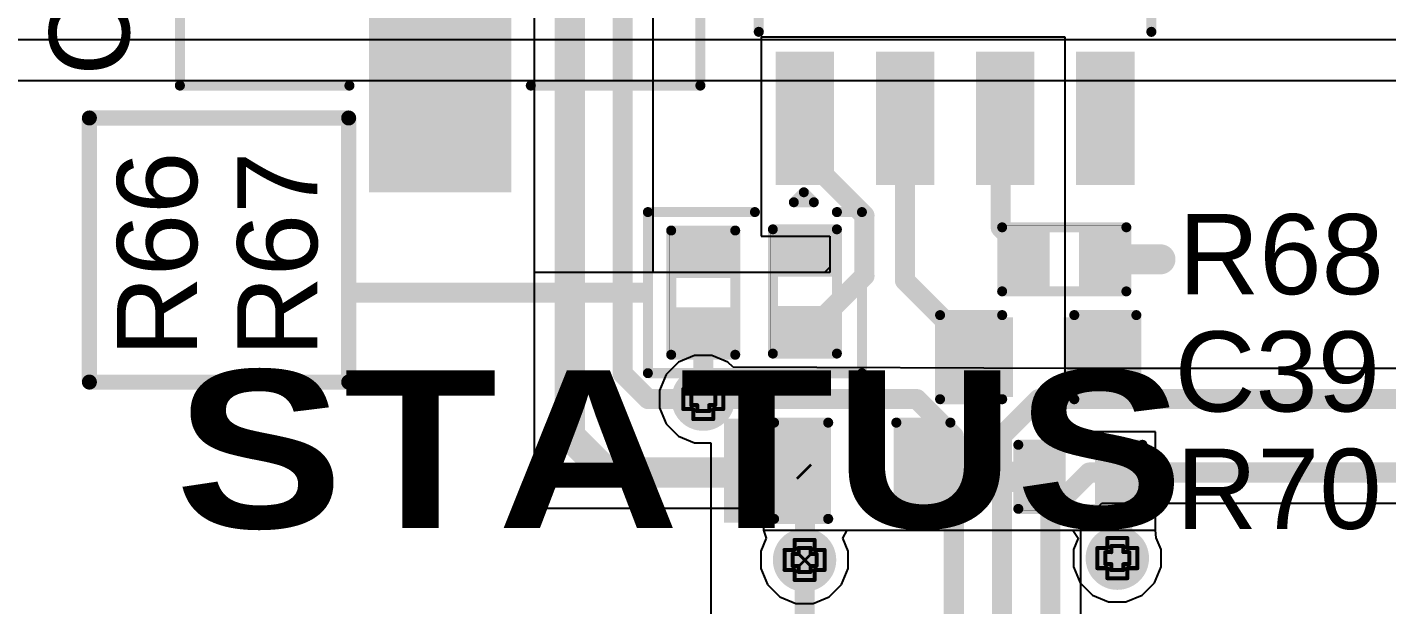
# Model space of a CAD drawing. Header units: inches. Extents: x -5 to 5258, y -4 to 5281.
# Drawn here: x 5.13 to 22.37, y 69.28 to 76.6 of the extents above; entities that cross this region are included whole.
import ezdxf

# ---------------------------------------------------------------- set-up
doc = ezdxf.new("R2010")
doc.units = ezdxf.units.IN
for name, color, linetype in [('Bottom Layer', 5, 'Continuous'), ('Bottom Solder', 6, 'Continuous'), ('Drill Drawing', 1, 'Continuous'), ('Top Layer', 1, 'Continuous'), ('Top Overlay', 2, 'Continuous'), ('Top Paste', 8, 'Continuous'), ('Top Solder', 216, 'Continuous'), ('Via Holes', 16, 'Continuous')]:
    doc.layers.add(name, color=color, linetype=linetype)
doc.styles.add('Arial', font='', dxfattribs={"height": 0.2})
doc.styles.add('Arial Black_Bold', font='', dxfattribs={"height": 0.2})
doc.styles.get('Arial').set_extended_font_data('Arial')
doc.styles.get('Arial Black_Bold').set_extended_font_data('Arial Black', bold=True)

# ---------------------------------------------------------------- blocks, each defined once
blk = doc.blocks.new('8_SO_P____P___5')
at = {"layer": 'Top Layer'}
for points in [[(-3.475, 2.205), (-1.925, 2.205), (-1.925, 1.605), (-3.475, 1.605)], [(1.925, 2.205), (3.475, 2.205), (3.475, 1.605), (1.925, 1.605)], [(-1.144, 1.144), (1.144, 1.144), (1.144, -1.144), (-1.144, -1.144)], [(-3.475, 0.935), (-1.925, 0.935), (-1.925, 0.335), (-3.475, 0.335)], [(1.925, 0.935), (3.475, 0.935), (3.475, 0.335), (1.925, 0.335)], [(-3.475, -0.335), (-1.925, -0.335), (-1.925, -0.935), (-3.475, -0.935)], [(1.925, -0.335), (3.475, -0.335), (3.475, -0.935), (1.925, -0.935)], [(-3.475, -1.605), (-1.925, -1.605), (-1.925, -2.205), (-3.475, -2.205)], [(1.925, -1.605), (3.475, -1.605), (3.475, -2.205), (1.925, -2.205)]]:
    blk.add_hatch(color=1, dxfattribs=at).paths.add_polyline_path(points)
at = {"layer": 'Top Paste'}
for points in [[(-3.475, 2.205), (-1.925, 2.205), (-1.925, 1.605), (-3.475, 1.605)], [(1.925, 2.205), (3.475, 2.205), (3.475, 1.605), (1.925, 1.605)], [(-1.144, 1.144), (1.144, 1.144), (1.144, -1.144), (-1.144, -1.144)], [(-3.475, 0.935), (-1.925, 0.935), (-1.925, 0.335), (-3.475, 0.335)], [(1.925, 0.935), (3.475, 0.935), (3.475, 0.335), (1.925, 0.335)], [(-3.475, -0.335), (-1.925, -0.335), (-1.925, -0.935), (-3.475, -0.935)], [(1.925, -0.335), (3.475, -0.335), (3.475, -0.935), (1.925, -0.935)], [(-3.475, -1.605), (-1.925, -1.605), (-1.925, -2.205), (-3.475, -2.205)], [(1.925, -1.605), (3.475, -1.605), (3.475, -2.205), (1.925, -2.205)]]:
    blk.add_hatch(color=8, dxfattribs=at).paths.add_polyline_path(points)
at = {"layer": 'Top Solder'}
for points in [[(-3.545, 2.275), (-1.855, 2.275), (-1.855, 1.535), (-3.545, 1.535)], [(1.855, 2.275), (3.545, 2.275), (3.545, 1.535), (1.855, 1.535)], [(-1.214, 1.214), (1.214, 1.214), (1.214, -1.214), (-1.214, -1.214)], [(-3.545, 1.005), (-1.855, 1.005), (-1.855, 0.265), (-3.545, 0.265)], [(1.855, 1.005), (3.545, 1.005), (3.545, 0.265), (1.855, 0.265)], [(-3.545, -0.265), (-1.855, -0.265), (-1.855, -1.005), (-3.545, -1.005)], [(1.855, -0.265), (3.545, -0.265), (3.545, -1.005), (1.855, -1.005)], [(-3.545, -1.535), (-1.855, -1.535), (-1.855, -2.275), (-3.545, -2.275)], [(1.855, -1.535), (3.545, -1.535), (3.545, -2.275), (1.855, -2.275)]]:
    blk.add_hatch(color=216, dxfattribs=at).paths.add_polyline_path(points)
at = {"layer": 'Top Overlay', "const_width": 0.127}
for points in [[(-1.603, 2.489), (1.902, 2.489)], [(-3.763, 2.045), (-3.636, 1.918)], [(-3.763, 2.045), (-3.763, 1.791)], [(-3.636, 1.918), (-3.763, 1.791)], [(-1.603, -2.489), (1.902, -2.489)]]:
    blk.add_lwpolyline(points, dxfattribs=at)
at = {"layer": 'Top Overlay', "const_width": 0.0635}
for points in [[(-1.635, 2.489, 1), (-1.571, 2.489, 1)], [(1.87, 2.489, 1), (1.934, 2.489, 1)], [(-3.795, 2.045, 1), (-3.732, 2.045, 1)], [(-3.795, 2.045, 1), (-3.732, 2.045, 1)], [(-3.668, 1.918, 1), (-3.605, 1.918, 1)], [(-3.668, 1.918, 1), (-3.605, 1.918, 1)], [(-3.795, 1.791, 1), (-3.732, 1.791, 1)], [(-3.795, 1.791, 1), (-3.732, 1.791, 1)], [(-1.635, -2.489, 1), (-1.571, -2.489, 1)], [(1.87, -2.489, 1), (1.934, -2.489, 1)]]:
    blk.add_lwpolyline(points, format="xyb", close=True, dxfattribs=at)
blk = doc.blocks.new('R___0402_22')
at = {"layer": 'Top Layer'}
for points in [[(-0.699, -0.318), (-0.699, 0.318), (-0.241, 0.318), (-0.241, -0.318)], [(0.241, -0.318), (0.241, 0.318), (0.699, 0.318), (0.699, -0.318)]]:
    blk.add_hatch(color=1, dxfattribs=at).paths.add_polyline_path(points)
at = {"layer": 'Top Paste'}
for points in [[(-0.699, -0.318), (-0.699, 0.318), (-0.241, 0.318), (-0.241, -0.318)], [(0.241, -0.318), (0.241, 0.318), (0.699, 0.318), (0.699, -0.318)]]:
    blk.add_hatch(color=8, dxfattribs=at).paths.add_polyline_path(points)
at = {"layer": 'Top Solder'}
for points in [[(-0.754, -0.373), (-0.754, 0.373), (-0.186, 0.373), (-0.186, -0.373)], [(0.186, -0.373), (0.186, 0.373), (0.754, 0.373), (0.754, -0.373)]]:
    blk.add_hatch(color=216, dxfattribs=at).paths.add_polyline_path(points)
at = {"layer": 'Top Overlay'}
for points, const_width in [([(-0.787, 0.406), (0.787, 0.406)], 0.127), ([(-0.787, -0.406), (-0.787, 0.406)], 0.127), ([(0.787, -0.406), (0.787, 0.406)], 0.127), ([(-0.787, -0.406), (0.787, -0.406)], 0.127), ([(-0.813, -0.432), (0.813, -0.432)], 0.00323)]:
    blk.add_lwpolyline(points, dxfattribs=dict(at, const_width=const_width))
for points, const_width in [([(-0.819, 0.406, 1), (-0.756, 0.406, 1)], 0.0635), ([(-0.819, 0.406, 1), (-0.756, 0.406, 1)], 0.0635), ([(0.756, 0.406, 1), (0.819, 0.406, 1)], 0.0635), ([(0.756, 0.406, 1), (0.819, 0.406, 1)], 0.0635), ([(-0.819, -0.406, 1), (-0.756, -0.406, 1)], 0.0635), ([(-0.819, -0.406, 1), (-0.756, -0.406, 1)], 0.0635), ([(0.756, -0.406, 1), (0.819, -0.406, 1)], 0.0635), ([(0.756, -0.406, 1), (0.819, -0.406, 1)], 0.0635), ([(-0.814, -0.432, 1), (-0.812, -0.432, 1)], 0.00161), ([(0.812, -0.432, 1), (0.814, -0.432, 1)], 0.00161)]:
    blk.add_lwpolyline(points, format="xyb", close=True, dxfattribs=dict(at, const_width=const_width))
blk = doc.blocks.new('R___0402_24')
at = {"layer": 'Top Layer'}
for points in [[(-0.699, -0.318), (-0.699, 0.318), (-0.241, 0.318), (-0.241, -0.318)], [(0.241, -0.318), (0.241, 0.318), (0.699, 0.318), (0.699, -0.318)]]:
    blk.add_hatch(color=1, dxfattribs=at).paths.add_polyline_path(points)
at = {"layer": 'Top Paste'}
for points in [[(-0.699, -0.318), (-0.699, 0.318), (-0.241, 0.318), (-0.241, -0.318)], [(0.241, -0.318), (0.241, 0.318), (0.699, 0.318), (0.699, -0.318)]]:
    blk.add_hatch(color=8, dxfattribs=at).paths.add_polyline_path(points)
at = {"layer": 'Top Solder'}
for points in [[(-0.754, -0.373), (-0.754, 0.373), (-0.186, 0.373), (-0.186, -0.373)], [(0.186, -0.373), (0.186, 0.373), (0.754, 0.373), (0.754, -0.373)]]:
    blk.add_hatch(color=216, dxfattribs=at).paths.add_polyline_path(points)
at = {"layer": 'Top Overlay'}
for points, const_width in [([(0.787, 0.406), (-0.787, 0.406)], 0.127), ([(-0.787, 0.406), (-0.787, -0.406)], 0.127), ([(0.787, 0.406), (0.787, -0.406)], 0.127), ([(0.787, -0.406), (-0.787, -0.406)], 0.127), ([(0.813, -0.432), (-0.813, -0.432)], 0.00323)]:
    blk.add_lwpolyline(points, dxfattribs=dict(at, const_width=const_width))
for points, const_width in [([(-0.819, 0.406, 1), (-0.756, 0.406, 1)], 0.0635), ([(-0.819, 0.406, 1), (-0.756, 0.406, 1)], 0.0635), ([(0.756, 0.406, 1), (0.819, 0.406, 1)], 0.0635), ([(0.756, 0.406, 1), (0.819, 0.406, 1)], 0.0635), ([(-0.819, -0.406, 1), (-0.756, -0.406, 1)], 0.0635), ([(-0.819, -0.406, 1), (-0.756, -0.406, 1)], 0.0635), ([(0.756, -0.406, 1), (0.819, -0.406, 1)], 0.0635), ([(0.756, -0.406, 1), (0.819, -0.406, 1)], 0.0635), ([(-0.814, -0.432, 1), (-0.812, -0.432, 1)], 0.00161), ([(0.812, -0.432, 1), (0.814, -0.432, 1)], 0.00161)]:
    blk.add_lwpolyline(points, format="xyb", close=True, dxfattribs=dict(at, const_width=const_width))
blk = doc.blocks.new('R___0402_25')
at = {"layer": 'Top Layer'}
for points in [[(-0.699, -0.318), (-0.699, 0.317), (-0.241, 0.317), (-0.241, -0.318)], [(0.241, -0.318), (0.241, 0.317), (0.699, 0.317), (0.699, -0.318)]]:
    blk.add_hatch(color=1, dxfattribs=at).paths.add_polyline_path(points)
at = {"layer": 'Top Paste'}
for points in [[(-0.699, -0.318), (-0.699, 0.317), (-0.241, 0.317), (-0.241, -0.318)], [(0.241, -0.318), (0.241, 0.317), (0.699, 0.317), (0.699, -0.318)]]:
    blk.add_hatch(color=8, dxfattribs=at).paths.add_polyline_path(points)
at = {"layer": 'Top Solder'}
for points in [[(-0.754, -0.373), (-0.754, 0.373), (-0.186, 0.373), (-0.186, -0.373)], [(0.186, -0.373), (0.186, 0.373), (0.754, 0.373), (0.754, -0.373)]]:
    blk.add_hatch(color=216, dxfattribs=at).paths.add_polyline_path(points)
at = {"layer": 'Top Overlay'}
for points, const_width in [([(0.787, 0.406), (-0.787, 0.406)], 0.127), ([(-0.787, -0.406), (-0.787, 0.406)], 0.127), ([(0.787, -0.406), (0.787, 0.406)], 0.127), ([(0.787, -0.406), (-0.787, -0.406)], 0.127), ([(0.813, -0.432), (-0.813, -0.432)], 0.00323)]:
    blk.add_lwpolyline(points, dxfattribs=dict(at, const_width=const_width))
for points, const_width in [([(-0.819, 0.406, 1), (-0.756, 0.406, 1)], 0.0635), ([(-0.819, 0.406, 1), (-0.756, 0.406, 1)], 0.0635), ([(0.756, 0.406, 1), (0.819, 0.406, 1)], 0.0635), ([(0.756, 0.406, 1), (0.819, 0.406, 1)], 0.0635), ([(-0.819, -0.406, 1), (-0.756, -0.406, 1)], 0.0635), ([(-0.819, -0.406, 1), (-0.756, -0.406, 1)], 0.0635), ([(0.756, -0.406, 1), (0.819, -0.406, 1)], 0.0635), ([(0.756, -0.406, 1), (0.819, -0.406, 1)], 0.0635), ([(-0.814, -0.432, 1), (-0.812, -0.432, 1)], 0.00161), ([(0.812, -0.432, 1), (0.814, -0.432, 1)], 0.00161)]:
    blk.add_lwpolyline(points, format="xyb", close=True, dxfattribs=dict(at, const_width=const_width))
blk = doc.blocks.new('R___0402_26')
at = {"layer": 'Top Layer'}
for points in [[(-0.699, -0.318), (-0.699, 0.317), (-0.241, 0.317), (-0.241, -0.318)], [(0.241, -0.318), (0.241, 0.317), (0.699, 0.317), (0.699, -0.318)]]:
    blk.add_hatch(color=1, dxfattribs=at).paths.add_polyline_path(points)
at = {"layer": 'Top Paste'}
for points in [[(-0.699, -0.318), (-0.699, 0.317), (-0.241, 0.317), (-0.241, -0.318)], [(0.241, -0.318), (0.241, 0.317), (0.699, 0.317), (0.699, -0.318)]]:
    blk.add_hatch(color=8, dxfattribs=at).paths.add_polyline_path(points)
at = {"layer": 'Top Solder'}
for points in [[(-0.754, -0.373), (-0.754, 0.373), (-0.186, 0.373), (-0.186, -0.373)], [(0.186, -0.373), (0.186, 0.373), (0.754, 0.373), (0.754, -0.373)]]:
    blk.add_hatch(color=216, dxfattribs=at).paths.add_polyline_path(points)
at = {"layer": 'Top Overlay'}
for points, const_width in [([(-0.787, -0.406), (-0.787, 0.406)], 0.127), ([(0.787, 0.406), (-0.787, 0.406)], 0.127), ([(0.787, -0.406), (0.787, 0.406)], 0.127), ([(0.787, -0.406), (-0.787, -0.406)], 0.127), ([(0.813, -0.432), (-0.813, -0.432)], 0.00323)]:
    blk.add_lwpolyline(points, dxfattribs=dict(at, const_width=const_width))
for points, const_width in [([(-0.819, 0.406, 1), (-0.756, 0.406, 1)], 0.0635), ([(-0.819, 0.406, 1), (-0.756, 0.406, 1)], 0.0635), ([(0.756, 0.406, 1), (0.819, 0.406, 1)], 0.0635), ([(0.756, 0.406, 1), (0.819, 0.406, 1)], 0.0635), ([(-0.819, -0.406, 1), (-0.756, -0.406, 1)], 0.0635), ([(-0.819, -0.406, 1), (-0.756, -0.406, 1)], 0.0635), ([(0.756, -0.406, 1), (0.819, -0.406, 1)], 0.0635), ([(0.756, -0.406, 1), (0.819, -0.406, 1)], 0.0635), ([(-0.814, -0.432, 1), (-0.812, -0.432, 1)], 0.00161), ([(0.812, -0.432, 1), (0.814, -0.432, 1)], 0.00161)]:
    blk.add_lwpolyline(points, format="xyb", close=True, dxfattribs=dict(at, const_width=const_width))
blk = doc.blocks.new('LED_0603_92')
at = {"layer": 'Top Layer'}
for points in [[(-1, 0.5), (-0.5, 0.5), (-0.5, -0.5), (-1, -0.5)], [(0.5, 0.5), (1, 0.5), (1, -0.5), (0.5, -0.5)]]:
    blk.add_hatch(color=1, dxfattribs=at).paths.add_polyline_path(points)
at = {"layer": 'Top Overlay'}
blk.add_hatch(color=2, dxfattribs=at).paths.add_polyline_path([(1.118, -0.66), (1.753, -0.66), (1.753, 0.66), (1.118, 0.66)])
at = {"layer": 'Top Paste'}
for points in [[(-1, 0.5), (-0.5, 0.5), (-0.5, -0.5), (-1, -0.5)], [(0.5, 0.5), (1, 0.5), (1, -0.5), (0.5, -0.5)]]:
    blk.add_hatch(color=8, dxfattribs=at).paths.add_polyline_path(points)
at = {"layer": 'Top Solder'}
for points in [[(-1.102, 0.602), (-0.398, 0.602), (-0.398, -0.602), (-1.102, -0.602)], [(0.398, 0.602), (1.102, 0.602), (1.102, -0.602), (0.398, -0.602)]]:
    blk.add_hatch(color=216, dxfattribs=at).paths.add_polyline_path(points)
at = {"layer": 'Top Overlay', "const_width": 0.127}
for points in [[(-0.432, 0.61), (-1.118, 0.61)], [(-1.118, 0.61), (-1.118, -0.61)], [(1.118, 0.61), (0.432, 0.61)], [(1.118, 0.61), (1.118, -0.61)], [(-0.432, -0.61), (-1.118, -0.61)], [(1.118, -0.61), (0.432, -0.61)]]:
    blk.add_lwpolyline(points, dxfattribs=at)
at = {"layer": 'Top Overlay', "const_width": 0.0635}
for points in [[(-1.149, 0.61, 1), (-1.086, 0.61, 1)], [(-1.149, 0.61, 1), (-1.086, 0.61, 1)], [(-0.464, 0.61, 1), (-0.4, 0.61, 1)], [(0.4, 0.61, 1), (0.464, 0.61, 1)], [(1.086, 0.61, 1), (1.149, 0.61, 1)], [(1.086, 0.61, 1), (1.149, 0.61, 1)], [(-1.149, -0.61, 1), (-1.086, -0.61, 1)], [(-1.149, -0.61, 1), (-1.086, -0.61, 1)], [(-0.464, -0.61, 1), (-0.4, -0.61, 1)], [(0.4, -0.61, 1), (0.464, -0.61, 1)], [(1.086, -0.61, 1), (1.149, -0.61, 1)], [(1.086, -0.61, 1), (1.149, -0.61, 1)]]:
    blk.add_lwpolyline(points, format="xyb", close=True, dxfattribs=at)
blk = doc.blocks.new('C___0603_131')
at = {"layer": 'Top Layer'}
for points in [[(-0.381, 0.445), (-0.381, -0.445), (-1.143, -0.445), (-1.143, 0.445)], [(1.143, 0.445), (1.143, -0.445), (0.381, -0.445), (0.381, 0.445)]]:
    blk.add_hatch(color=1, dxfattribs=at).paths.add_polyline_path(points)
at = {"layer": 'Top Paste'}
for points in [[(-0.381, 0.445), (-0.381, -0.445), (-1.143, -0.445), (-1.143, 0.445)], [(1.143, 0.445), (1.143, -0.445), (0.381, -0.445), (0.381, 0.445)]]:
    blk.add_hatch(color=8, dxfattribs=at).paths.add_polyline_path(points)
at = {"layer": 'Top Solder'}
for points in [[(-0.321, 0.504), (-0.321, -0.504), (-1.203, -0.504), (-1.203, 0.504)], [(1.203, 0.504), (1.203, -0.504), (0.321, -0.504), (0.321, 0.504)]]:
    blk.add_hatch(color=216, dxfattribs=at).paths.add_polyline_path(points)
at = {"layer": 'Top Overlay', "const_width": 0.127}
for points in [[(-0.457, 0.533), (-1.245, 0.533)], [(-1.245, 0.533), (-1.245, -0.533)], [(1.245, 0.533), (0.457, 0.533)], [(1.245, 0.533), (1.245, -0.533)], [(-0.457, -0.533), (-1.245, -0.533)], [(1.245, -0.533), (0.457, -0.533)]]:
    blk.add_lwpolyline(points, dxfattribs=at)
at = {"layer": 'Top Overlay', "const_width": 0.0635}
for points in [[(-1.276, 0.533, 1), (-1.213, 0.533, 1)], [(-1.276, 0.533, 1), (-1.213, 0.533, 1)], [(-0.489, 0.533, 1), (-0.425, 0.533, 1)], [(0.425, 0.533, 1), (0.489, 0.533, 1)], [(1.213, 0.533, 1), (1.276, 0.533, 1)], [(1.213, 0.533, 1), (1.276, 0.533, 1)], [(-1.276, -0.533, 1), (-1.213, -0.533, 1)], [(-1.276, -0.533, 1), (-1.213, -0.533, 1)], [(-0.489, -0.533, 1), (-0.425, -0.533, 1)], [(0.425, -0.533, 1), (0.489, -0.533, 1)], [(1.213, -0.533, 1), (1.276, -0.533, 1)], [(1.213, -0.533, 1), (1.276, -0.533, 1)]]:
    blk.add_lwpolyline(points, format="xyb", close=True, dxfattribs=at)
blk = doc.blocks.new('50SVPF10M_135')
at = {"layer": 'Top Layer'}
for points in [[(-4.55, 0.8), (-1.05, 0.8), (-1.05, -0.8), (-4.55, -0.8)], [(1.05, 0.8), (4.55, 0.8), (4.55, -0.8), (1.05, -0.8)]]:
    blk.add_hatch(color=1, dxfattribs=at).paths.add_polyline_path(points)
at = {"layer": 'Top Paste'}
for points in [[(-4.55, 0.8), (-1.05, 0.8), (-1.05, -0.8), (-4.55, -0.8)], [(1.05, 0.8), (4.55, 0.8), (4.55, -0.8), (1.05, -0.8)]]:
    blk.add_hatch(color=8, dxfattribs=at).paths.add_polyline_path(points)
at = {"layer": 'Top Solder'}
for points in [[(-4.652, 0.902), (-0.948, 0.902), (-0.948, -0.902), (-4.652, -0.902)], [(0.948, 0.902), (4.652, 0.902), (4.652, -0.902), (0.948, -0.902)]]:
    blk.add_hatch(color=216, dxfattribs=at).paths.add_polyline_path(points)
at = {"layer": 'Top Overlay', "const_width": 0.127}
for points in [[(-3.3, 1.95), (-1.95, 3.3)], [(3.3, 3.3), (-1.95, 3.3)], [(3.3, 1.15), (3.3, 3.3)], [(-3.3, 1.15), (-3.3, 1.95)], [(-3.779, 1.033), (-3.779, 1.567)], [(-3.55, 1.287), (-4.007, 1.287)], [(-3.3, -1.95), (-3.3, -1.15)], [(3.3, -3.3), (3.3, -1.15)], [(-1.95, -3.3), (-3.3, -1.95)], [(3.3, -3.3), (-1.95, -3.3)]]:
    blk.add_lwpolyline(points, dxfattribs=at)
at = {"layer": 'Top Overlay', "const_width": 0.0635}
for points in [[(-1.982, 3.3, 1), (-1.918, 3.3, 1)], [(-1.982, 3.3, 1), (-1.918, 3.3, 1)], [(3.268, 3.3, 1), (3.332, 3.3, 1)], [(3.268, 3.3, 1), (3.332, 3.3, 1)], [(-3.332, 1.95, 1), (-3.268, 1.95, 1)], [(-3.332, 1.95, 1), (-3.268, 1.95, 1)], [(-3.81, 1.567, 1), (-3.747, 1.567, 1)], [(-4.039, 1.287, 1), (-3.975, 1.287, 1)], [(-3.582, 1.287, 1), (-3.518, 1.287, 1)], [(-3.332, 1.15, 1), (-3.268, 1.15, 1)], [(3.268, 1.15, 1), (3.332, 1.15, 1)], [(-3.81, 1.033, 1), (-3.747, 1.033, 1)], [(-3.332, -1.15, 1), (-3.268, -1.15, 1)], [(3.268, -1.15, 1), (3.332, -1.15, 1)], [(-3.332, -1.95, 1), (-3.268, -1.95, 1)], [(-3.332, -1.95, 1), (-3.268, -1.95, 1)], [(-1.982, -3.3, 1), (-1.918, -3.3, 1)], [(-1.982, -3.3, 1), (-1.918, -3.3, 1)], [(3.268, -3.3, 1), (3.332, -3.3, 1)], [(3.268, -3.3, 1), (3.332, -3.3, 1)]]:
    blk.add_lwpolyline(points, format="xyb", close=True, dxfattribs=at)

msp = doc.modelspace()

# ---------------------------------------------------------------- hatches: boundary and pattern name
at = {"layer": 'Bottom Layer'}
h = msp.add_hatch(color=5, dxfattribs=at)
edge = h.paths.add_edge_path()
edge.add_arc((13.701, 71.889), 0.3, 0, 360)
h = msp.add_hatch(color=5, dxfattribs=at)
edge = h.paths.add_edge_path()
edge.add_arc((18.952, 69.873), 0.3, 0, 360)
h = msp.add_hatch(color=5, dxfattribs=at)
edge = h.paths.add_edge_path()
edge.add_arc((14.986, 69.85), 0.3, 0, 360)
at = {"layer": 'Bottom Solder'}
h = msp.add_hatch(color=6, dxfattribs=at)
edge = h.paths.add_edge_path()
edge.add_arc((13.701, 71.889), 0.402, 0, 360)
h = msp.add_hatch(color=6, dxfattribs=at)
edge = h.paths.add_edge_path()
edge.add_arc((14.986, 69.85), 0.402, 0, 360)
h = msp.add_hatch(color=6, dxfattribs=at)
edge = h.paths.add_edge_path()
edge.add_arc((18.952, 69.873), 0.402, 0, 360)
at = {"layer": 'Top Layer'}
h = msp.add_hatch(color=1, dxfattribs=at)
edge = h.paths.add_edge_path()
edge.add_arc((13.701, 71.889), 0.3, 0, 360)
h = msp.add_hatch(color=1, dxfattribs=at)
edge = h.paths.add_edge_path()
edge.add_arc((18.952, 69.873), 0.3, 0, 360)
h = msp.add_hatch(color=1, dxfattribs=at)
edge = h.paths.add_edge_path()
edge.add_arc((14.986, 69.85), 0.3, 0, 360)
at = {"layer": 'Top Solder'}
h = msp.add_hatch(color=216, dxfattribs=at)
edge = h.paths.add_edge_path()
edge.add_arc((13.701, 71.889), 0.402, 0, 360)
h = msp.add_hatch(color=216, dxfattribs=at)
edge = h.paths.add_edge_path()
edge.add_arc((14.986, 69.85), 0.402, 0, 360)
h = msp.add_hatch(color=216, dxfattribs=at)
edge = h.paths.add_edge_path()
edge.add_arc((18.952, 69.873), 0.402, 0, 360)
at = {"layer": 'Via Holes'}
h = msp.add_hatch(color=7, dxfattribs=at)
edge = h.paths.add_edge_path()
edge.add_arc((13.701, 71.889), 0.15, 0, 360)
h = msp.add_hatch(color=7, dxfattribs=at)
edge = h.paths.add_edge_path()
edge.add_arc((14.986, 69.85), 0.15, 0, 360)
h = msp.add_hatch(color=7, dxfattribs=at)
edge = h.paths.add_edge_path()
edge.add_arc((18.952, 69.873), 0.15, 0, 360)

# ---------------------------------------------------------------- linework, layer by layer
at = {"layer": 'Bottom Layer'}
for p, q in [((37.201, 76.445), (4.623, 76.445)), ((4.623, 75.927), (62.84, 75.927)), ((13.591, 72.443), (13.387, 72.359)), ((13.811, 72.443), (13.591, 72.443)), ((14.015, 72.359), (13.811, 72.443)), ((13.387, 72.359), (13.232, 72.203)), ((14.081, 72.293), (14.015, 72.359)), ((18.322, 72.278), (14.081, 72.293)), ((31.086, 72.278), (18.322, 72.278)), ((13.232, 72.203), (13.147, 71.999)), ((13.147, 71.999), (13.147, 71.779)), ((13.147, 71.779), (13.232, 71.575)), ((13.232, 71.575), (13.387, 71.42)), ((13.387, 71.42), (13.591, 71.335)), ((13.591, 71.335), (13.798, 71.335)), ((13.798, 71.335), (13.798, 57.685)), ((18.489, 70.304), (18.756, 70.571)), ((18.756, 70.571), (31.086, 70.571)), ((18.489, 54.988), (18.489, 70.304))]:
    msp.add_line(p, q, dxfattribs=at)
at = {"layer": 'Bottom Layer', "const_width": 0.254}
for points in [[(13.701, 71.889), (16.409, 71.889)], [(16.409, 71.889), (16.879, 71.42)], [(17.488, 71.424), (17.954, 71.889)], [(17.954, 71.889), (31.481, 71.889)], [(17.488, 38.477), (17.488, 71.424)], [(16.879, 39.063), (16.879, 71.42)], [(18.101, 70.465), (18.595, 70.959)], [(18.595, 70.959), (31.481, 70.959)], [(18.101, 42.79), (18.101, 70.465)], [(14.986, 69.822), (15.014, 69.85)], [(14.986, 52.12), (14.986, 69.822)]]:
    msp.add_lwpolyline(points, dxfattribs=at)
at = {"layer": 'Bottom Layer', "const_width": 0.127}
for points in [[(13.638, 71.889, 1), (13.765, 71.889, 1)], [(16.346, 71.889, 1), (16.473, 71.889, 1)], [(16.346, 71.889, 1), (16.473, 71.889, 1)], [(17.89, 71.889, 1), (18.017, 71.889, 1)], [(17.89, 71.889, 1), (18.017, 71.889, 1)], [(17.425, 71.424, 1), (17.552, 71.424, 1)], [(17.425, 71.424, 1), (17.552, 71.424, 1)], [(16.815, 71.42, 1), (16.942, 71.42, 1)], [(16.815, 71.42, 1), (16.942, 71.42, 1)], [(18.532, 70.959, 1), (18.659, 70.959, 1)], [(18.532, 70.959, 1), (18.659, 70.959, 1)], [(18.037, 70.465, 1), (18.164, 70.465, 1)], [(18.037, 70.465, 1), (18.164, 70.465, 1)], [(14.922, 69.822, 1), (15.05, 69.822, 1)], [(14.922, 69.822, 1), (15.05, 69.822, 1)], [(14.95, 69.85, 1), (15.077, 69.85, 1)]]:
    msp.add_lwpolyline(points, format="xyb", close=True, dxfattribs=at)
at = {"layer": 'Drill Drawing', "const_width": 0.0508}
for points in [[(13.574, 72.016), (13.574, 72.143)], [(13.574, 72.143), (13.828, 72.143)], [(13.625, 71.965), (13.625, 72.042)], [(13.625, 72.042), (13.777, 72.042)], [(13.777, 71.965), (13.777, 72.042)], [(13.828, 72.016), (13.828, 72.143)], [(13.447, 71.762), (13.447, 72.016)], [(13.447, 72.016), (13.574, 72.016)], [(13.549, 71.813), (13.549, 71.965)], [(13.549, 71.965), (13.625, 71.965)], [(13.777, 71.965), (13.854, 71.965)], [(13.828, 72.016), (13.955, 72.016)], [(13.854, 71.813), (13.854, 71.965)], [(13.955, 71.762), (13.955, 72.016)], [(13.447, 71.762), (13.574, 71.762)], [(13.549, 71.813), (13.625, 71.813)], [(13.574, 71.635), (13.574, 71.762)], [(13.625, 71.737), (13.625, 71.813)], [(13.625, 71.737), (13.777, 71.737)], [(13.777, 71.813), (13.854, 71.813)], [(13.777, 71.737), (13.777, 71.813)], [(13.828, 71.762), (13.955, 71.762)], [(13.828, 71.635), (13.828, 71.762)], [(13.574, 71.635), (13.828, 71.635)], [(14.732, 69.723), (14.732, 69.977)], [(14.732, 69.977), (14.859, 69.977)], [(14.859, 69.977), (14.859, 70.104)], [(14.859, 70.104), (15.113, 70.104)], [(14.91, 69.927), (14.91, 70.003)], [(14.91, 70.003), (15.062, 70.003)], [(15.062, 69.927), (15.062, 70.003)], [(15.113, 69.977), (15.113, 70.104)], [(15.113, 69.977), (15.24, 69.977)], [(15.24, 69.723), (15.24, 69.977)], [(18.698, 69.746), (18.698, 70)], [(18.698, 70), (18.825, 70)], [(18.825, 70), (18.825, 70.127)], [(18.825, 70.127), (19.079, 70.127)], [(18.876, 69.949), (18.876, 70.026)], [(18.876, 70.026), (19.028, 70.026)], [(19.028, 69.949), (19.028, 70.026)], [(19.079, 70), (19.079, 70.127)], [(19.079, 70), (19.206, 70)], [(19.206, 69.746), (19.206, 70)], [(14.834, 69.774), (14.834, 69.927)], [(14.834, 69.927), (14.91, 69.927)], [(15.062, 69.927), (15.138, 69.927)], [(15.138, 69.774), (15.138, 69.927)], [(18.8, 69.797), (18.8, 69.949)], [(18.8, 69.949), (18.876, 69.949)], [(19.028, 69.949), (19.105, 69.949)], [(19.105, 69.797), (19.105, 69.949)], [(14.732, 69.723), (14.859, 69.723)], [(14.834, 69.774), (14.91, 69.774)], [(14.859, 69.596), (14.859, 69.723)], [(14.91, 69.698), (14.91, 69.774)], [(14.91, 69.698), (15.062, 69.698)], [(15.062, 69.774), (15.138, 69.774)], [(15.062, 69.698), (15.062, 69.774)], [(15.113, 69.723), (15.24, 69.723)], [(15.113, 69.596), (15.113, 69.723)], [(18.698, 69.746), (18.825, 69.746)], [(18.8, 69.797), (18.876, 69.797)], [(18.825, 69.619), (18.825, 69.746)], [(18.876, 69.721), (18.876, 69.797)], [(18.876, 69.721), (19.028, 69.721)], [(19.028, 69.797), (19.105, 69.797)], [(19.028, 69.721), (19.028, 69.797)], [(19.079, 69.746), (19.206, 69.746)], [(19.079, 69.619), (19.079, 69.746)], [(14.859, 69.596), (15.113, 69.596)], [(18.825, 69.619), (19.079, 69.619)]]:
    msp.add_lwpolyline(points, dxfattribs=at)
at = {"layer": 'Drill Drawing', "const_width": 0.0254}
for points in [[(13.562, 72.143, 1), (13.587, 72.143, 1)], [(13.562, 72.143, 1), (13.587, 72.143, 1)], [(13.612, 72.042, 1), (13.638, 72.042, 1)], [(13.612, 72.042, 1), (13.638, 72.042, 1)], [(13.765, 72.042, 1), (13.79, 72.042, 1)], [(13.765, 72.042, 1), (13.79, 72.042, 1)], [(13.816, 72.143, 1), (13.841, 72.143, 1)], [(13.816, 72.143, 1), (13.841, 72.143, 1)], [(13.435, 72.016, 1), (13.46, 72.016, 1)], [(13.435, 72.016, 1), (13.46, 72.016, 1)], [(13.536, 71.965, 1), (13.562, 71.965, 1)], [(13.536, 71.965, 1), (13.562, 71.965, 1)], [(13.562, 72.016, 1), (13.587, 72.016, 1)], [(13.562, 72.016, 1), (13.587, 72.016, 1)], [(13.612, 71.965, 1), (13.638, 71.965, 1)], [(13.612, 71.965, 1), (13.638, 71.965, 1)], [(13.765, 71.965, 1), (13.79, 71.965, 1)], [(13.765, 71.965, 1), (13.79, 71.965, 1)], [(13.816, 72.016, 1), (13.841, 72.016, 1)], [(13.816, 72.016, 1), (13.841, 72.016, 1)], [(13.841, 71.965, 1), (13.866, 71.965, 1)], [(13.841, 71.965, 1), (13.866, 71.965, 1)], [(13.943, 72.016, 1), (13.968, 72.016, 1)], [(13.943, 72.016, 1), (13.968, 72.016, 1)], [(13.435, 71.762, 1), (13.46, 71.762, 1)], [(13.435, 71.762, 1), (13.46, 71.762, 1)], [(13.536, 71.813, 1), (13.562, 71.813, 1)], [(13.536, 71.813, 1), (13.562, 71.813, 1)], [(13.562, 71.762, 1), (13.587, 71.762, 1)], [(13.562, 71.762, 1), (13.587, 71.762, 1)], [(13.612, 71.813, 1), (13.638, 71.813, 1)], [(13.612, 71.813, 1), (13.638, 71.813, 1)], [(13.612, 71.737, 1), (13.638, 71.737, 1)], [(13.612, 71.737, 1), (13.638, 71.737, 1)], [(13.765, 71.813, 1), (13.79, 71.813, 1)], [(13.765, 71.813, 1), (13.79, 71.813, 1)], [(13.765, 71.737, 1), (13.79, 71.737, 1)], [(13.765, 71.737, 1), (13.79, 71.737, 1)], [(13.816, 71.762, 1), (13.841, 71.762, 1)], [(13.816, 71.762, 1), (13.841, 71.762, 1)], [(13.841, 71.813, 1), (13.866, 71.813, 1)], [(13.841, 71.813, 1), (13.866, 71.813, 1)], [(13.943, 71.762, 1), (13.968, 71.762, 1)], [(13.943, 71.762, 1), (13.968, 71.762, 1)], [(13.562, 71.635, 1), (13.587, 71.635, 1)], [(13.562, 71.635, 1), (13.587, 71.635, 1)], [(13.816, 71.635, 1), (13.841, 71.635, 1)], [(13.816, 71.635, 1), (13.841, 71.635, 1)], [(14.719, 69.977, 1), (14.745, 69.977, 1)], [(14.719, 69.977, 1), (14.745, 69.977, 1)], [(14.846, 70.104, 1), (14.872, 70.104, 1)], [(14.846, 70.104, 1), (14.872, 70.104, 1)], [(14.846, 69.977, 1), (14.872, 69.977, 1)], [(14.846, 69.977, 1), (14.872, 69.977, 1)], [(14.897, 70.003, 1), (14.922, 70.003, 1)], [(14.897, 70.003, 1), (14.922, 70.003, 1)], [(15.05, 70.003, 1), (15.075, 70.003, 1)], [(15.05, 70.003, 1), (15.075, 70.003, 1)], [(15.1, 70.104, 1), (15.126, 70.104, 1)], [(15.1, 70.104, 1), (15.126, 70.104, 1)], [(15.1, 69.977, 1), (15.126, 69.977, 1)], [(15.1, 69.977, 1), (15.126, 69.977, 1)], [(15.227, 69.977, 1), (15.253, 69.977, 1)], [(15.227, 69.977, 1), (15.253, 69.977, 1)], [(18.685, 70, 1), (18.711, 70, 1)], [(18.685, 70, 1), (18.711, 70, 1)], [(18.812, 70.127, 1), (18.838, 70.127, 1)], [(18.812, 70.127, 1), (18.838, 70.127, 1)], [(18.812, 70, 1), (18.838, 70, 1)], [(18.812, 70, 1), (18.838, 70, 1)], [(18.863, 70.026, 1), (18.889, 70.026, 1)], [(18.863, 70.026, 1), (18.889, 70.026, 1)], [(19.016, 70.026, 1), (19.041, 70.026, 1)], [(19.016, 70.026, 1), (19.041, 70.026, 1)], [(19.066, 70.127, 1), (19.092, 70.127, 1)], [(19.066, 70.127, 1), (19.092, 70.127, 1)], [(19.066, 70, 1), (19.092, 70, 1)], [(19.066, 70, 1), (19.092, 70, 1)], [(19.193, 70, 1), (19.219, 70, 1)], [(19.193, 70, 1), (19.219, 70, 1)], [(14.821, 69.927, 1), (14.846, 69.927, 1)], [(14.821, 69.927, 1), (14.846, 69.927, 1)], [(14.897, 69.927, 1), (14.922, 69.927, 1)], [(14.897, 69.927, 1), (14.922, 69.927, 1)], [(15.05, 69.927, 1), (15.075, 69.927, 1)], [(15.05, 69.927, 1), (15.075, 69.927, 1)], [(15.126, 69.927, 1), (15.151, 69.927, 1)], [(15.126, 69.927, 1), (15.151, 69.927, 1)], [(18.787, 69.949, 1), (18.812, 69.949, 1)], [(18.787, 69.949, 1), (18.812, 69.949, 1)], [(18.863, 69.949, 1), (18.889, 69.949, 1)], [(18.863, 69.949, 1), (18.889, 69.949, 1)], [(19.016, 69.949, 1), (19.041, 69.949, 1)], [(19.016, 69.949, 1), (19.041, 69.949, 1)], [(19.092, 69.949, 1), (19.117, 69.949, 1)], [(19.092, 69.949, 1), (19.117, 69.949, 1)], [(14.719, 69.723, 1), (14.745, 69.723, 1)], [(14.719, 69.723, 1), (14.745, 69.723, 1)], [(14.821, 69.774, 1), (14.846, 69.774, 1)], [(14.821, 69.774, 1), (14.846, 69.774, 1)], [(14.846, 69.723, 1), (14.872, 69.723, 1)], [(14.846, 69.723, 1), (14.872, 69.723, 1)], [(14.897, 69.774, 1), (14.922, 69.774, 1)], [(14.897, 69.774, 1), (14.922, 69.774, 1)], [(14.897, 69.698, 1), (14.922, 69.698, 1)], [(14.897, 69.698, 1), (14.922, 69.698, 1)], [(15.05, 69.774, 1), (15.075, 69.774, 1)], [(15.05, 69.774, 1), (15.075, 69.774, 1)], [(15.05, 69.698, 1), (15.075, 69.698, 1)], [(15.05, 69.698, 1), (15.075, 69.698, 1)], [(15.1, 69.723, 1), (15.126, 69.723, 1)], [(15.1, 69.723, 1), (15.126, 69.723, 1)], [(15.126, 69.774, 1), (15.151, 69.774, 1)], [(15.126, 69.774, 1), (15.151, 69.774, 1)], [(15.227, 69.723, 1), (15.253, 69.723, 1)], [(15.227, 69.723, 1), (15.253, 69.723, 1)], [(18.685, 69.746, 1), (18.711, 69.746, 1)], [(18.685, 69.746, 1), (18.711, 69.746, 1)], [(18.787, 69.797, 1), (18.812, 69.797, 1)], [(18.787, 69.797, 1), (18.812, 69.797, 1)], [(18.812, 69.746, 1), (18.838, 69.746, 1)], [(18.812, 69.746, 1), (18.838, 69.746, 1)], [(18.863, 69.797, 1), (18.889, 69.797, 1)], [(18.863, 69.797, 1), (18.889, 69.797, 1)], [(18.863, 69.721, 1), (18.889, 69.721, 1)], [(18.863, 69.721, 1), (18.889, 69.721, 1)], [(19.016, 69.797, 1), (19.041, 69.797, 1)], [(19.016, 69.797, 1), (19.041, 69.797, 1)], [(19.016, 69.721, 1), (19.041, 69.721, 1)], [(19.016, 69.721, 1), (19.041, 69.721, 1)], [(19.066, 69.746, 1), (19.092, 69.746, 1)], [(19.066, 69.746, 1), (19.092, 69.746, 1)], [(19.092, 69.797, 1), (19.117, 69.797, 1)], [(19.092, 69.797, 1), (19.117, 69.797, 1)], [(19.193, 69.746, 1), (19.219, 69.746, 1)], [(19.193, 69.746, 1), (19.219, 69.746, 1)], [(14.846, 69.596, 1), (14.872, 69.596, 1)], [(14.846, 69.596, 1), (14.872, 69.596, 1)], [(15.1, 69.596, 1), (15.126, 69.596, 1)], [(15.1, 69.596, 1), (15.126, 69.596, 1)], [(18.812, 69.619, 1), (18.838, 69.619, 1)], [(18.812, 69.619, 1), (18.838, 69.619, 1)], [(19.066, 69.619, 1), (19.092, 69.619, 1)], [(19.066, 69.619, 1), (19.092, 69.619, 1)]]:
    msp.add_lwpolyline(points, format="xyb", close=True, dxfattribs=at)
at = {"layer": 'Top Layer'}
for p, q in [((11.557, 79.555), (11.557, 71.424)), ((13.068, 73.496), (13.068, 79.555)), ((18.292, 76.477), (14.436, 76.477)), ((14.436, 76.477), (14.436, 73.953)), ((18.292, 76.477), (14.436, 76.477)), ((14.436, 76.477), (14.436, 74.419)), ((18.292, 71.476), (18.292, 76.477)), ((18.292, 71.476), (18.292, 76.477)), ((14.436, 74.419), (14.436, 73.953)), ((14.436, 73.953), (15.307, 73.953)), ((14.436, 73.953), (15.307, 73.953)), ((15.307, 73.953), (15.307, 73.496)), ((15.307, 73.953), (15.307, 73.563)), ((15.307, 73.496), (11.557, 73.496)), ((11.557, 73.496), (11.557, 70.506)), ((15.24, 73.496), (13.068, 73.496)), ((15.307, 73.563), (15.24, 73.496)), ((11.557, 71.424), (11.557, 70.506)), ((19.436, 71.476), (18.292, 71.476)), ((19.436, 71.476), (18.292, 71.476)), ((19.436, 70.227), (19.436, 71.476)), ((19.436, 70.227), (19.436, 71.476)), ((11.557, 70.506), (14.464, 70.506)), ((11.557, 70.506), (12.475, 70.506)), ((12.475, 70.506), (12.475, 70.506)), ((12.475, 70.506), (12.475, 70.506)), ((12.475, 70.506), (14.464, 70.506)), ((14.464, 70.506), (14.464, 70.227)), ((14.464, 70.506), (14.464, 70.227)), ((14.464, 70.227), (19.436, 70.227)), ((14.464, 70.227), (14.464, 70.227)), ((14.464, 70.227), (14.5, 70.125)), ((15.472, 70.125), (15.526, 70.227)), ((15.526, 70.227), (18.389, 70.227)), ((18.389, 70.227), (18.457, 70.125)), ((19.446, 70.129), (19.436, 70.227)), ((19.436, 70.227), (19.436, 70.227)), ((19.436, 70.227), (19.436, 70.227)), ((14.5, 70.125), (14.432, 69.961)), ((15.54, 69.961), (15.472, 70.125)), ((18.457, 70.125), (18.398, 69.983)), ((19.506, 69.983), (19.446, 70.129)), ((14.432, 69.961), (14.432, 69.74)), ((15.54, 69.74), (15.54, 69.961)), ((18.398, 69.983), (18.398, 69.763)), ((19.506, 69.763), (19.506, 69.983)), ((14.432, 69.74), (14.516, 69.537)), ((15.456, 69.537), (15.54, 69.74)), ((18.398, 69.763), (18.483, 69.559)), ((19.422, 69.559), (19.506, 69.763)), ((14.516, 69.537), (14.672, 69.381)), ((15.3, 69.381), (15.456, 69.537)), ((18.483, 69.559), (18.638, 69.403)), ((19.266, 69.403), (19.422, 69.559)), ((14.672, 69.381), (14.876, 69.296)), ((15.096, 69.296), (15.3, 69.381)), ((18.638, 69.403), (18.842, 69.319)), ((18.842, 69.319), (19.062, 69.319)), ((19.062, 69.319), (19.266, 69.403)), ((14.876, 69.296), (15.096, 69.296))]:
    msp.add_line(p, q, dxfattribs=at)
for points, const_width in [([(12.01, 71.424), (12.01, 81.867)], 0.381), ([(12.68, 72.212), (12.68, 80.516)], 0.254), ([(14.99, 74.973), (14.99, 75.448)], 0.254), ([(16.26, 73.391), (16.26, 75.448)], 0.254), ([(17.474, 75.392), (17.53, 75.448)], 0.254), ([(17.474, 74.063), (17.474, 75.392)], 0.254), ([(14.99, 74.973), (15.746, 74.216)], 0.254), ([(15.746, 74.216), (15.746, 73.452)], 0.254), ([(17.474, 74.063), (17.686, 73.851)], 0.254), ([(17.686, 73.851), (17.708, 73.851)], 0.254), ([(17.708, 73.851), (17.809, 73.75)], 0.254), ([(17.809, 73.661), (17.809, 73.75)], 0.254), ([(18.749, 73.661), (19.499, 73.661)], 0.381), ([(15.079, 72.785), (15.746, 73.452)], 0.254), ([(16.26, 73.391), (16.912, 72.739)], 0.254), ([(13.701, 71.889), (13.701, 72.769)], 0.254), ([(14.99, 72.785), (15.079, 72.785)], 0.254), ([(16.912, 72.739), (16.933, 72.739)], 0.254), ([(16.933, 72.739), (17.06, 72.612)], 0.254), ([(17.06, 72.439), (17.06, 72.612)], 0.254), ([(12.68, 72.212), (13.002, 71.889)], 0.254), ([(13.002, 71.889), (13.701, 71.889)], 0.254), ([(13.701, 71.889), (13.701, 71.889)], 0.254), ([(12.01, 71.424), (12.475, 70.959)], 0.381), ([(12.475, 70.959), (14.99, 70.959)], 0.381), ([(14.968, 70.981), (14.991, 70.958)], 0.254), ([(14.991, 69.873), (14.991, 70.958)], 0.254), ([(16.468, 70.964), (16.468, 70.981)], 0.381), ([(16.468, 70.964), (16.528, 70.904)], 0.381), ([(16.528, 70.904), (17.811, 70.904)], 0.381), ([(18.953, 69.874), (18.953, 70.904)], 0.381), ([(14.991, 69.873), (15.014, 69.85)], 0.254)]:
    msp.add_lwpolyline(points, dxfattribs=dict(at, const_width=const_width))
for points, const_width in [([(14.926, 75.448, 1), (15.053, 75.448, 1)], 0.127), ([(16.196, 75.448, 1), (16.323, 75.448, 1)], 0.127), ([(17.41, 75.392, 1), (17.537, 75.392, 1)], 0.127), ([(17.41, 75.392, 1), (17.537, 75.392, 1)], 0.127), ([(17.466, 75.448, 1), (17.593, 75.448, 1)], 0.127), ([(14.926, 74.973, 1), (15.053, 74.973, 1)], 0.127), ([(14.926, 74.973, 1), (15.053, 74.973, 1)], 0.127), ([(15.683, 74.216, 1), (15.81, 74.216, 1)], 0.127), ([(15.683, 74.216, 1), (15.81, 74.216, 1)], 0.127), ([(17.41, 74.063, 1), (17.537, 74.063, 1)], 0.127), ([(17.41, 74.063, 1), (17.537, 74.063, 1)], 0.127), ([(17.622, 73.851, 1), (17.749, 73.851, 1)], 0.127), ([(17.622, 73.851, 1), (17.749, 73.851, 1)], 0.127), ([(17.644, 73.851, 1), (17.771, 73.851, 1)], 0.127), ([(17.644, 73.851, 1), (17.771, 73.851, 1)], 0.127), ([(17.746, 73.75, 1), (17.873, 73.75, 1)], 0.127), ([(17.746, 73.75, 1), (17.873, 73.75, 1)], 0.127), ([(18.654, 73.661, 1), (18.844, 73.661, 1)], 0.191), ([(19.404, 73.661, 1), (19.594, 73.661, 1)], 0.191), ([(17.746, 73.661, 1), (17.873, 73.661, 1)], 0.127), ([(15.683, 73.452, 1), (15.81, 73.452, 1)], 0.127), ([(15.683, 73.452, 1), (15.81, 73.452, 1)], 0.127), ([(16.196, 73.391, 1), (16.323, 73.391, 1)], 0.127), ([(16.196, 73.391, 1), (16.323, 73.391, 1)], 0.127), ([(13.638, 72.769, 1), (13.765, 72.769, 1)], 0.127), ([(14.926, 72.785, 1), (15.053, 72.785, 1)], 0.127), ([(15.015, 72.785, 1), (15.142, 72.785, 1)], 0.127), ([(15.015, 72.785, 1), (15.142, 72.785, 1)], 0.127), ([(16.849, 72.739, 1), (16.976, 72.739, 1)], 0.127), ([(16.849, 72.739, 1), (16.976, 72.739, 1)], 0.127), ([(16.87, 72.739, 1), (16.997, 72.739, 1)], 0.127), ([(16.87, 72.739, 1), (16.997, 72.739, 1)], 0.127), ([(16.996, 72.612, 1), (17.123, 72.612, 1)], 0.127), ([(16.996, 72.612, 1), (17.123, 72.612, 1)], 0.127), ([(16.996, 72.439, 1), (17.123, 72.439, 1)], 0.127), ([(12.616, 72.212, 1), (12.743, 72.212, 1)], 0.127), ([(12.616, 72.212, 1), (12.743, 72.212, 1)], 0.127), ([(12.939, 71.889, 1), (13.066, 71.889, 1)], 0.127), ([(12.939, 71.889, 1), (13.066, 71.889, 1)], 0.127), ([(13.638, 71.889, 1), (13.765, 71.889, 1)], 0.127), ([(13.638, 71.889, 1), (13.765, 71.889, 1)], 0.127), ([(13.638, 71.889, 1), (13.765, 71.889, 1)], 0.127), ([(13.638, 71.889, 1), (13.765, 71.889, 1)], 0.127), ([(11.915, 71.424, 1), (12.105, 71.424, 1)], 0.191), ([(11.915, 71.424, 1), (12.105, 71.424, 1)], 0.191), ([(12.379, 70.959, 1), (12.57, 70.959, 1)], 0.191), ([(12.379, 70.959, 1), (12.57, 70.959, 1)], 0.191), ([(14.894, 70.959, 1), (15.085, 70.959, 1)], 0.191), ([(14.905, 70.981, 1), (15.032, 70.981, 1)], 0.127), ([(14.928, 70.958, 1), (15.055, 70.958, 1)], 0.127), ([(14.928, 70.958, 1), (15.055, 70.958, 1)], 0.127), ([(16.373, 70.981, 1), (16.564, 70.981, 1)], 0.191), ([(16.373, 70.964, 1), (16.564, 70.964, 1)], 0.191), ([(16.373, 70.964, 1), (16.564, 70.964, 1)], 0.191), ([(16.433, 70.904, 1), (16.623, 70.904, 1)], 0.191), ([(16.433, 70.904, 1), (16.623, 70.904, 1)], 0.191), ([(17.715, 70.904, 1), (17.906, 70.904, 1)], 0.191), ([(18.858, 70.904, 1), (19.048, 70.904, 1)], 0.191), ([(14.928, 69.873, 1), (15.055, 69.873, 1)], 0.127), ([(14.928, 69.873, 1), (15.055, 69.873, 1)], 0.127), ([(18.858, 69.874, 1), (19.048, 69.874, 1)], 0.191), ([(14.95, 69.85, 1), (15.077, 69.85, 1)], 0.127)]:
    msp.add_lwpolyline(points, format="xyb", close=True, dxfattribs=dict(at, const_width=const_width))
at = {"layer": 'Top Overlay'}
for points, const_width in [([(5.917, 75.453), (9.205, 75.453)], 0.191), ([(5.917, 72.105), (5.917, 75.453)], 0.191), ([(9.205, 72.105), (9.205, 75.453)], 0.191), ([(12.999, 74.26), (14.356, 74.26)], 0.127), ([(12.999, 72.218), (12.999, 74.26)], 0.127), ([(15.396, 74.26), (15.714, 74.26)], 0.127), ([(15.714, 72.218), (15.714, 74.26)], 0.127), ([(9.307, 73.239), (12.921, 73.239)], 0.254), ([(12.999, 72.218), (15.714, 72.218)], 0.127), ([(5.917, 72.105), (9.205, 72.105)], 0.191)]:
    msp.add_lwpolyline(points, dxfattribs=dict(at, const_width=const_width))
for points, const_width in [([(5.87, 75.453, 1), (5.965, 75.453, 1)], 0.0953), ([(5.87, 75.453, 1), (5.965, 75.453, 1)], 0.0953), ([(9.158, 75.453, 1), (9.253, 75.453, 1)], 0.0953), ([(9.158, 75.453, 1), (9.253, 75.453, 1)], 0.0953), ([(12.968, 74.26, 1), (13.031, 74.26, 1)], 0.0635), ([(12.968, 74.26, 1), (13.031, 74.26, 1)], 0.0635), ([(14.325, 74.26, 1), (14.388, 74.26, 1)], 0.0635), ([(15.364, 74.26, 1), (15.428, 74.26, 1)], 0.0635), ([(15.682, 74.26, 1), (15.745, 74.26, 1)], 0.0635), ([(15.682, 74.26, 1), (15.745, 74.26, 1)], 0.0635), ([(9.243, 73.239, 1), (9.37, 73.239, 1)], 0.127), ([(12.858, 73.239, 1), (12.985, 73.239, 1)], 0.127), ([(12.968, 72.218, 1), (13.031, 72.218, 1)], 0.0635), ([(12.968, 72.218, 1), (13.031, 72.218, 1)], 0.0635), ([(15.682, 72.218, 1), (15.745, 72.218, 1)], 0.0635), ([(15.682, 72.218, 1), (15.745, 72.218, 1)], 0.0635), ([(5.87, 72.105, 1), (5.965, 72.105, 1)], 0.0953), ([(5.87, 72.105, 1), (5.965, 72.105, 1)], 0.0953), ([(9.158, 72.105, 1), (9.253, 72.105, 1)], 0.0953), ([(9.158, 72.105, 1), (9.253, 72.105, 1)], 0.0953)]:
    msp.add_lwpolyline(points, format="xyb", close=True, dxfattribs=dict(at, const_width=const_width))

# ---------------------------------------------------------------- block references
for name, p, rotation in [('50SVPF10M_135', (10.365, 79.164), 270), ('8_SO_P____P___5', (16.895, 78.148), 90), ('R___0402_26', (13.701, 73.239), 270), ('R___0402_25', (14.99, 73.254), 270), ('R___0402_24', (18.279, 73.661), 180), ('C___0603_131', (17.949, 72.421), 180), ('LED_0603_92', (15.718, 70.981), 180)]:
    msp.add_blockref(name, p, dxfattribs=dict(rotation=rotation))
msp.add_blockref('R___0402_22', (18.484, 70.904))

# ---------------------------------------------------------------- texts
for s, height, rotation, style, p in [('C35', 1.016, 90, 'Arial', (6.425, 75.989)), ('R66', 1.016, 90, 'Arial', (7.284, 72.423)), ('R67', 1.016, 90, 'Arial', (8.808, 72.423)), ('STATUS', 2, 360, 'Arial Black_Bold', (7.005, 70.256))]:
    msp.add_text(s, height=height, rotation=rotation, dxfattribs=dict(at, style=style)).set_placement(p)
at = {"layer": 'Top Overlay', "style": 'Arial'}
for s, p in [('R68', (19.728, 73.219)), ('C39', (19.679, 71.732)), ('R70', (19.7, 70.244))]:
    msp.add_text(s, height=1.016, dxfattribs=at).set_placement(p)

doc.saveas('drawing.dxf')
